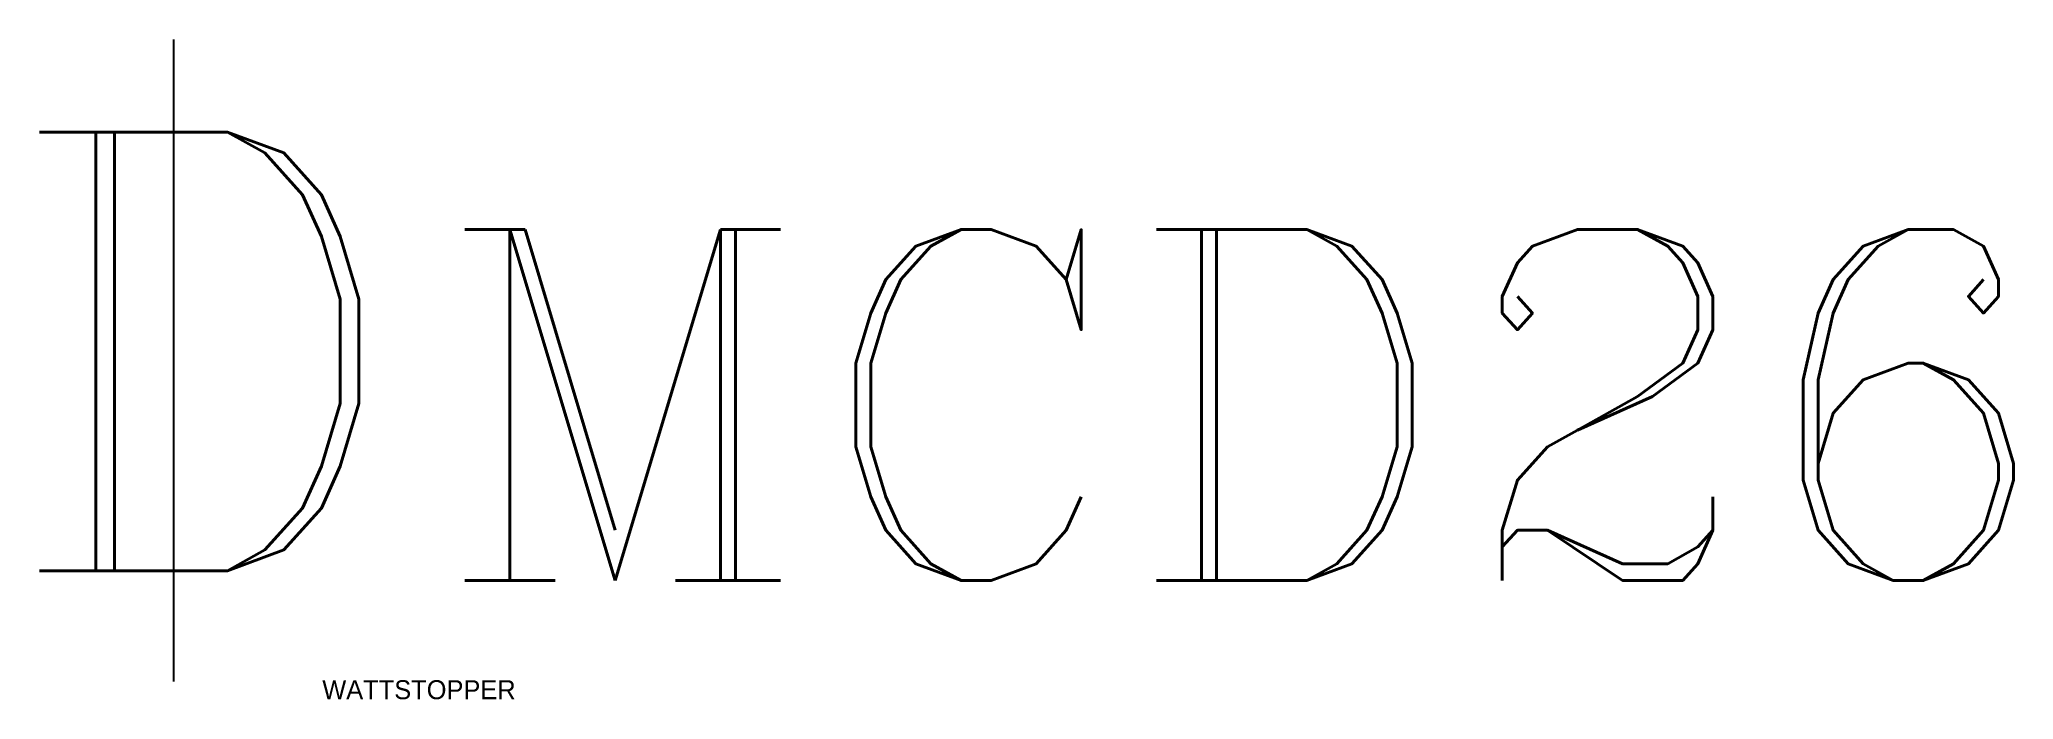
# Model space of a CAD drawing. Header units: inches. Extents: x -1.4 to 19.7, y -0.2 to 6.9.
import ezdxf

# ---------------------------------------------------------------- set-up
doc = ezdxf.new("R2010")
doc.units = ezdxf.units.IN
doc.header["$LTSCALE"] = 48
doc.header["$MEASUREMENT"] = 0

msp = doc.modelspace()

# ---------------------------------------------------------------- linework, layer by layer
msp.add_line((0, 6.86), (0, 0))

# ---------------------------------------------------------------- texts
at = {"attachment_point": 1}
for s, insert, char_height, width in [('{\\Fcomplex|c0;D}', (-1.836, 5.87), 4.6875, 13.31607), ('{\\Fcomplex|c0;MCD26}', (2.792, 4.829), 3.75, 10.65286)]:
    msp.add_mtext(s, dxfattribs=dict(at, insert=insert, char_height=char_height, width=width))
at = {"flags": 1}
msp.add_attdef('WATTSTOPPER', (1.589, -0.191), 'MCD26', height=0.2031, dxfattribs=at)

doc.saveas('drawing.dxf')
